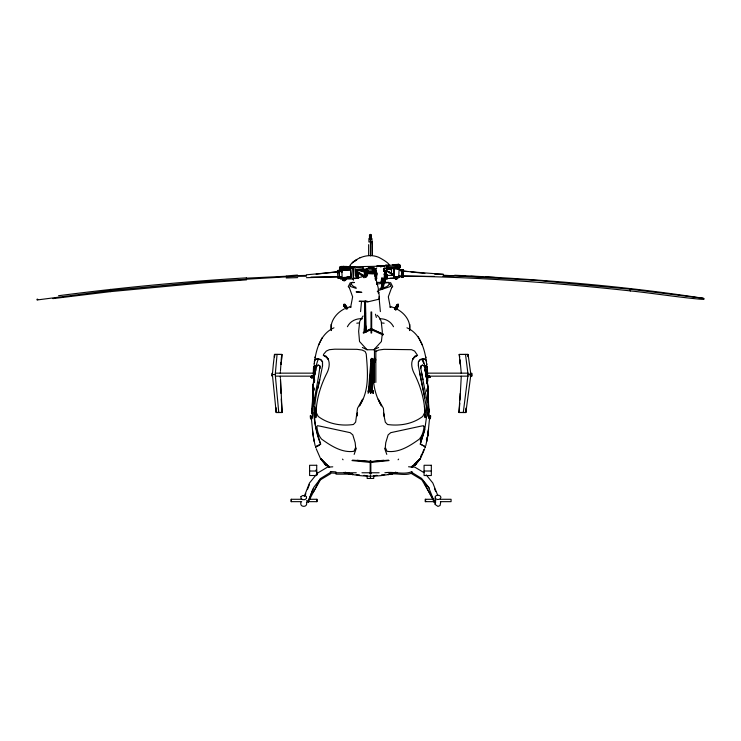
<?xml version="1.0" encoding="UTF-8"?>
<svg xmlns="http://www.w3.org/2000/svg" width="741" height="741" viewBox="0 0 741 741"><rect width="100%" height="100%" fill="white"/><g stroke="black" fill="none" stroke-linecap="round" stroke-linejoin="round"><path stroke-width="1.11" d="M271.873 373.288L271.873 376.03L271.864 375.465M340.49 268.446L340.814 270.132L350.623 269.881L351.002 277.838L340.786 278.088L340.786 278.94L353.355 278.977L353.003 267.362L342.24 267.89L340.49 268.446L340.814 270.132M342.499 279.811L342.499 278.959L345.639 278.968L345.862 279.811L342.722 280.089L345.862 279.811M344.13 268.446L344.093 267.594L342.722 267.594C343.083 269.715 344.991 267.714 343.722 266.454L340.212 267.01L339.637 268.14L340.239 270.697L341.684 271.697M344.12 280.089L344.12 279.237L342.499 278.959M343.5 279.811L344.871 279.811L344.871 280.663L343.5 279.811L343.694 280.663L344.871 280.663L344.269 279.811M345.639 279.82L345.639 278.968M357.079 272.003L357.079 273.846L356.986 272.003M368.527 271.845L368.527 270.993L367.508 270.428L355.884 269.298L375.381 269.066L375.594 271.586C376.391 272.355 359.848 271.345 367.629 270.965M370.463 240.575L370.463 255.904M372.39 269.316L374.381 269.316L374.381 270.169L372.417 270.159L372.417 269.307M372.278 255.552L372.278 245.428M372.992 268.177L372.992 269.316L373.001 268.177L373.788 268.177L376.206 271.011L375.159 273.577L376.391 272.438M376.002 271.011L374.826 268.742L375.613 269.881L374.02 268.168L373.195 267.89L374.02 268.168L373.399 267.89L373.223 268.492L373.131 267.621L373.223 268.492M374.381 270.169L374.381 269.316M393.841 267.742L393.823 275.698L393.434 274.272L391.47 273.42L391.48 269.724L386.487 269.113L386.487 268.548L394.017 267.464L399.26 267.482L399.26 268.335L394.008 268.881M394.462 277.43L394.462 278.283L396.611 278.292L396.796 279.144L395.425 279.135L395.425 278.283M397 265.797L395.435 265.787L395.425 266.64L397.037 266.64L397 265.797L396.027 266.075L395.842 264.648L396.046 266.075L397 265.797L397.037 266.64M396.222 279.144L396.222 278.292M395.425 279.135L396.796 279.144L396.592 278.005M397.602 277.44L396.046 277.718L396.046 278.283L397.602 278.292L397.565 277.162M399.436 277.43L399.316 275.754L399.436 277.43L397.685 277.995L390.035 278.245M470.165 376.048L471.813 376.048L471.813 375.483L470.165 375.492M312.22 408.986L313.202 386.357L315.101 367.823L315.138 365.952L314.508 365.73L313.545 367.267L313.248 377.78M341.777 269.863L342.166 277.569L351.317 277.014L350.632 269.344L341.777 269.863L339.248 271.697L339.304 275.995L339.443 276.838L342.166 277.569M356.291 271.076L356.856 277.968M365.387 276.986L365.406 271.021M418.452 366.054L418.452 361.738L420.323 359.459L424.871 359.089L426.149 360.107L426.603 361.617M355.347 276.143L354.883 266.779M391.47 273.42C388.553 271.289 387.006 270.613 383.958 271.373C381.717 267.353 387.256 269.335 386.774 266.621L398.945 266.936L399.26 267.482M343.148 266.454L343.139 267.871L343.129 266.454C367.24 267.779 344.398 265.991 340.212 267.01M312.906 401.603L313.054 384.514M357.079 275.55C354.661 276.115 357.366 267.214 356.486 275.55L357.847 275.559L357.282 272.142L356.699 272.142M364.313 270.15L364.452 276.967M386.922 278.236L386.959 274.541L387.135 278.514L394.193 278.255L394.017 267.464L386.746 267.723M316.009 412.172C316.694 398.325 320.807 384.959 327.133 372.667C329.689 367.36 330.968 358.857 324.447 355.912L326.188 356.199L328.198 359.126L326.179 356.893L323.345 355.43L323.585 354.318L326.318 351.077L329.347 349.687L334.775 349.187L357.005 349.326L362.099 350.03L365.137 351.484L366.239 353.966C367.693 371.676 369.657 390.34 359.459 405.957L362.701 399.167L357.523 408.272L355.634 422.138L353.42 424.5C341.184 426.214 328.198 424.028 318.213 416.433L316.009 412.126L316.527 406.522M365.017 301.179L364.303 330.375M312.035 413.432C312.869 397.593 311.998 380.976 316.842 365.795L318.537 365.1L319.945 365.943C318.037 383.542 313.072 401.131 311.887 418.915L311.331 419.239M402.965 276.06L402.947 277.495L401.39 277.254L401.65 270.715L399.167 268.881L394.74 268.622M401.641 273.299L401.817 269.585L403.53 269.826L403.317 271.234L407.698 271.577M398.408 304.347L398.334 306.302L395.805 309.979L394.842 308.247L397.408 304.347L398.408 304.347L398.334 306.302L397.426 305.866L397.38 304.57L398.417 304.347L395.314 309.117L396.898 306.681M403.178 269.798L402.947 277.495M375.576 279.542L375.502 271.03M376.873 277.931L377.002 278.227M312.035 413.358L312.118 409.977M353.003 268.501L353.077 266.501L353.476 280.135L353.198 279.005M315.972 413.571L315.851 417.665L316.305 406.865M375.002 276.773L375.233 273.892L366.99 273.614L366.406 276.171M401.668 271.864L399.167 268.881L398.732 276.865L394.203 276.588M313.462 373.084L313.536 367.341L314.499 365.813L315.12 366.026L314.647 371.667M314.249 363.414L314.786 360.107L316.055 359.089L320.603 359.459L322.52 361.664L322.539 366.017M429.4 419.869L427.807 435.958L425.779 445.721M274.948 354.42L274.448 356.958L274.494 354.448L281.96 354.457L281.126 364.331L281.96 354.457L275.152 354.43L274.494 354.448L273.318 364.442L272.392 374.538L276.189 412.505L282.136 412.496L280.524 379.197M374.122 367.036C371.945 380.652 374.492 394.119 381.467 405.957M374.455 359.496L374.566 356.856M314.517 407.142C312.572 419.906 317.009 432.133 320.603 444.035L315.916 446.61L315.962 447.527M425.732 357.366C423.565 345.658 418.721 332.829 406.948 327.809M385.718 273.938L385.866 271.169M461.273 376.28L459.985 400.047M313.619 377.502L313.823 373.723M409.504 330.18C411.44 318.945 401.103 309.321 390.915 306.755M459.809 403.336L458.966 412.496L465.867 412.505L470.878 374.538L468.108 354.448L459.198 354.457L460.291 364.331L459.994 360.107M371.445 391.628L373.779 361.2L374.464 361.617L372.001 390.942L371.445 391.628L370.759 390.942L371.723 377.104L373.094 361.617L373.779 361.2M409.69 330.588L409.819 324.428M314.156 365.017L314.267 363.331M313.638 390.683L313.841 387.441M306.413 277.69L337.85 276.801L337.47 270.53L339.183 270.289L339.211 271.725L340.999 270.196M460.18 393.471L458.966 412.496L465.867 412.505L466.33 407.754L465.394 412.533M313.721 390.007L313.832 388.238M280.274 373.473L280.394 371.75M313.693 390.887L313.841 388.747M337.739 272.531L337.794 271.66L316.138 274.179M372.408 359.422L369.805 390.942L369.12 391.628L368.434 390.942L370.935 360.496M368.434 390.942L369.12 390.396L371.621 359.95M369.342 388.404L369.564 385.181M280.469 370.685L281.061 362.219M281.21 360.107L281.432 356.94M386.515 271.382L386.487 268.548M312.915 412.468L312.628 416.488L311.331 419.156M366.008 276.171L366.786 272.466L375.622 272.484L376.02 275.013M366.184 275.958L366.563 272.253L375.622 272.484M278.764 412.533L275.244 374.538L277.069 354.42M314.369 381.152L314.564 379.077M371.528 362.164L371.723 359.969M340.786 278.088L340.869 277.264L340.786 278.94M361.515 301.485L360.571 311.609M420.758 368.36L420.981 365.943L422.389 365.1L424.084 365.795C429.308 381.847 427.705 399.39 429.234 416.081M314.341 382.273L314.536 380.244M370.074 377.651L370.287 375.428M370.824 369.87L371.037 367.647M372.269 377.651L372.482 375.428M373.019 369.87L373.232 367.647M300.976 502.278C299.142 507.705 308.312 507.705 306.478 502.278M314.397 382.486L314.601 380.439M364.072 332.051L364.757 325.697M314.999 374.853L315.351 371.667M427.807 435.958L428.539 429.345L426.733 441.673M375.418 277.949L375.205 273.651M435.199 502.157L435.199 504.528L437.95 506.409L440.071 505.529L440.7 502.157M381.485 282.256L381.967 278.144M382.097 282.256L382.578 278.134M381.485 286.721L383.171 278.144M384.338 274.791L384.746 271.382L385.922 271.382L385.515 274.791L384.134 274.791L384.922 271.382L385.922 271.382M384.533 273.938L384.987 271.169L383.532 282.173L381.624 289.027M385.44 276.004L384.69 282.182L382.717 289.027M465.515 354.42L468.053 374.538L463.282 412.533M380.893 334.024L371.334 329.643L371.445 328.745L382.921 334.024L382.81 334.932L382.921 334.024M366.573 275.958L366.767 274.531M313.332 406.364L314.508 397.695M314.906 359.237C316.852 346.908 321.613 333.154 333.987 327.809M381.096 282.256L381.68 278.134M381.3 282.256L381.893 278.134M392.702 264.926L399.751 264.954L396.63 264.648L396.435 266.075L396.62 264.657L398.778 264.38L399.751 264.954L400.316 266.945M384.125 282.173L385.774 271.169M384.894 282.182L385.959 271.169M315.203 357.366L315.249 356.791M401.39 277.254L401.613 275.856M424.75 429.697L420.323 444.035L425.047 446.517L424.973 447.527M426.77 364.97L426.168 360.265L424.899 359.265L422.916 358.885L420.36 359.542L418.452 361.738L418.396 366.017L426.418 407.142L426.788 415.164L424.741 429.66L420.258 444.146L425.019 446.61L425.251 447.323M443.146 275.207L537.734 280.524L630.146 289.212L630.267 290.889C653.395 293.316 676.422 297.011 699.56 299.151C705.265 300.012 705.534 297.993 699.773 297.743C618.679 285.461 536.632 279.033 454.705 275.244M316.5 366.739L316.861 364.776M315.675 371.13L315.953 369.694M426.381 439.765L426.742 437.866M370.759 359.422L371.723 358.32L372.686 358.737L372.686 360.932L371.723 361.2L370.898 360.932L370.759 359.422L372.686 359.422M372.686 360.932L372.816 360.246M372.686 359.144L375.557 359.144L375.557 360.515L374.603 360.515M315.147 357.523L315.258 356.977M314.314 361.738L314.768 360.265L316.027 359.265L318.019 358.885L320.575 359.542L322.474 361.738L322.483 366.054L319.732 379.864C313.656 401.437 311.692 423.194 320.677 444.146L318.426 445.813L315.888 446.517L315.657 447.231M350.613 307.469L352.633 296.817L349.474 288.064M357.505 413.043L356.866 416.127L357.449 413.015M317.824 388.599L319.732 379.864M375.548 270.53L376.697 267.983M352.781 268.223L353.003 267.362M429.771 417.581L429.595 418.276L430.456 417.063L430.289 415.506M381.087 288.953L382.865 282.256M371.352 236.851L370.537 234.36L369.629 236.851M364.572 317.463L365.461 314.193M375.418 279.922L376.002 275.115L375.594 272.531M380.717 289.092L382.68 282.256M367.175 276.134L367.601 274.716L366.99 273.614M420.499 457.679L421.425 454.622M310.47 417.581L310.47 418.628M339.443 268.14L339.823 267.01L339.443 269.557L342.175 272.132L341.017 271.549M398.732 269.215L400.112 266.945L399.547 264.954L398.778 264.38L392.897 264.639M354.152 454.4L356.328 448.24M312.841 489.097L308.228 502.028L320.223 478.89M398.741 268.927L400.112 266.945M422.778 452.427L423.852 449.518M424.76 448.685L420.119 459.272L413.876 465.422L420.193 458.698L416.127 464.357L411.338 467.423M337.85 273.059L337.794 271.66M366.397 273.827L365.739 275.541L366.397 277.051M304.218 496.507L309.479 483.021L317.472 473.147L327.476 467.145L332.783 466.83M305.023 495.729L305.838 493.663M307.45 489.542L309.479 484.392M420.388 440.738L422.314 435.995L420.332 440.802M384.06 266.89L384.292 266.315M331.236 330.588C329.662 321.437 336.525 312.785 344.333 308.904M391.47 288.064L388.321 296.817L390.331 307.469M338.035 276.773L338.053 278.199L339.61 277.958L339.183 270.289M421.425 455.252L422.324 453.372M318.649 344.973L322.344 337.479M315.759 368.008L316.833 365.859L318.51 365.174L319.908 366.008L320.131 368.397M311.841 409.152L311.674 410.366M428.909 409.68L428.567 408.986M428.567 411.06L428.909 410.366L428.567 410.894M429.085 410.366L428.909 412.107M384.866 472.767C393.36 471.257 404.382 475.203 412.079 471.517M389.46 474.147C396.509 472.915 405.79 476.213 412.079 472.897M375.789 351.484L378.827 350.03L383.921 349.326L411.588 349.687L414.617 351.077L417.591 355.43L414.756 356.893L412.728 359.126L414.738 356.199L416.488 355.912C409.968 358.857 411.246 367.36 413.802 372.667C420.11 384.94 424.232 398.288 424.917 412.126L422.713 416.433C412.728 424.028 399.742 426.214 387.506 424.5L385.301 422.138L383.477 413.015L384.06 416.127L383.403 408.272L378.234 399.167L380.994 404.984M375.548 279.014C377.447 276.439 377.354 272.707 375.372 270.206M399.705 268.085L400.307 266.945M350.4 282.516L348.233 286.628L349.206 287.777M313.6 491.783L320.594 479.52M363.127 332.792L371.111 328.745L371.222 329.643L363.572 333.126M344.093 267.594L343.731 266.454M394.657 308.46L395.148 309.33L394.657 308.46L397.408 304.347L397.509 305.866L398.371 306.079L396.176 309.377M375.048 278.755L375.641 277.884L375.233 273.892M352.957 267.621L351.188 267.047M427.492 376.243L429.391 376.298L428.641 377.095L428.039 376.345L428.585 375.548L430.299 377.132L427.057 377.929M378.456 292.982L378.271 288.129L375.752 278.144L375.946 279.061M374.974 273.577L376.382 272.151M347.409 326.725C350.252 321.094 356.291 318.176 362.516 318.787M353.012 266.723C345.13 268.233 354.318 260.471 356.81 259.841L352.234 262.786C359.228 256.618 369.185 253.626 378.151 257.081C379.827 257.673 395.472 266.38 386.098 265.658C372.742 267.01 359.218 265.899 345.936 267.621M311.646 377.956L312.897 376.474L312.359 375.668L310.72 377.132L311.646 377.956L313.906 378.021M383.903 460.244L370.407 461.587L371.195 462.375L371.75 461.699L388.627 460.124M398.074 459.791L398.63 459.114M339.952 271.827L341.203 270.335M367.74 271.021L365.582 274.985L366.11 276.708M313.915 377.308L310.72 377.132L312.359 375.668L314.295 375.678M340.601 266.871L340.212 267.288L340.98 266.732M373.251 268.205L373.788 268.177L373.779 269.316M363.062 315.99L359.728 321.362L358.644 331.246L359.533 341.527L367.073 349.752L373.853 349.752L378.586 347.455M366.721 272.975L368.092 271.549M378.262 293.019L378.846 292.426L378.456 291.584L377.28 291.306L378.846 292.426L379.392 297.474L379.383 298.799L378.105 299.401L367.592 301.92L359.144 301.272L366.61 301.05L367.99 301.643M312.017 411.755L312.193 411.236M310.646 415.506L310.646 418.452L311.34 418.628M351.956 460.578L369.842 462.375L370.63 461.587L357.134 460.244M428.743 412.107L428.743 411.236M338.053 278.199L339.61 277.958M414.219 464.348L419.628 459.022M365.526 269.613L369.064 267.631L371.417 267.64M312.183 377.113L312.897 376.474M391.739 287.777L392.73 286.711L390.544 282.516M349.409 266.473L350.632 266.186M373.853 349.752L381.393 341.527L382.087 335.654L382.291 331.246L381.198 321.362L379.225 317.426L377.197 315.268M370.759 390.942L371.445 390.396L372.001 390.942M343.129 267.594L342.953 268.437M352.503 267.946L353.262 267.39M312.369 408.986L312.017 409.68M371.334 329.643L371.899 329.3L383.254 334.478M320.723 479.64L330.718 473.647L330.347 472.897L335.969 473.267M386.617 266.038L387.793 265.76M412.107 466.033L415.117 464.32M411.968 466.673L416.127 464.357L411.32 467.062M374.974 273.864L375.78 273.012M363.572 332.339L371.111 328.745M373.232 360.793L375.15 360.793L375.15 360.107L373.232 360.107L373.232 362.303L373.232 360.107M388.145 474.194L395.638 472.378M388.182 474.657L397.037 472.48C379.762 477.399 361.21 477.399 343.935 472.489M370.63 391.489L369.259 392.045L368.157 391.489M373.094 391.489L371.723 392.045L370.759 391.489M424.862 273.475L403.206 270.956L403.15 276.097C479.103 277.088 554.935 282.71 630.461 290.917L630.146 289.212L703.783 298.382M366.934 268.761L369.101 267.909L373.418 268.492L373.019 268.205M347.177 307.83L350.011 306.755M374.325 361.339L375.289 361.617L375.289 362.303L374.186 362.71L374.186 361.2M401.455 275.856C394.629 277.319 402.752 277.569 401.381 274.985M388.58 265.482L386.811 266.325L386.645 265.75L386.728 267.158M378.308 290.574L391.081 286.267L389.016 282.395L384.449 282.395M360.024 257.664L360.608 257.479M380.494 266.917L382.3 266.343M379.577 288.897L386.552 286.786L388.479 285.266L389.173 283.822L388.58 282.553L376.521 284.127M393.98 472.841L395.99 472.332M397.259 472.462L388.321 474.601M391.378 473.406L395.694 472.36M342.916 268.446L344.093 268.168M391.063 473.518L393.008 473.064M373.529 267.909L374.02 268.455M355.43 278.607L353.364 278.477L361.608 277.023M37.087 299.679L37.217 299.086L37.782 299.318L37.133 299.966L110.539 290.463L202.756 281.802L297.632 276.18L306.385 276.254M386.487 269.113L393.249 268.594M58.539 295.724C120.95 287.628 183.648 281.58 246.466 277.856M340.98 266.445L346.862 266.464M388.386 265.482L398.778 264.38M383.866 266.065L376.9 266.556M52.852 298.623L110.733 291.593L110.39 289.342L110.539 291.621L202.96 282.932L246.577 279.848M377.039 475.37L373.751 475.703L373.723 478.464L367.147 478.464L367.147 475.787L363.887 475.37M381.43 474.916L384.718 474.583M383.968 268.816L386.719 268.548M371.195 462.375L389.071 460.578M306.366 274.818L337.692 271.938M356.782 323.187L359.339 322.956M352.494 460.124L370.63 461.587M353.364 278.477L358.7 278.042M286.295 275.948L297.474 275.059M394.193 276.838L397.695 276.569M346.853 276.949L349.687 276.782M340.619 268.992L353.179 268.464M246.299 278.171L286.128 276.254M442.988 276.328L454.233 275.809M368.527 270.993L375.594 270.734M286.211 277.968L297.678 277.616M377.197 284.192L376.697 284.173M403.53 269.826L401.817 269.585M297.549 275.624L306.255 275.411M427.02 377.178L430.299 377.132L428.585 375.548M310.896 277.078L337.85 276.801M427.038 376.409L429.298 376.391L428.835 377.095L428.039 376.345M356.282 275.55L356.347 271.076M275.244 374.538L272.392 374.538M470.878 374.538L468.053 374.538M369.629 237.074L371.352 237.074M369.472 242.02L368.916 242.02L368.916 238.593L371.973 238.593L371.973 242.02L371.352 242.02M396.592 278.857L396 278.005M343.694 280.663L344.296 280.663M354.217 282.395L351.929 282.395L349.863 286.267L356.254 288.425M376.697 282.395L381.041 282.395M345.973 309.062L344.074 306.302L344 304.347L345 304.347L347.751 308.46M350.011 307.043L351.049 307.043M389.886 307.043L390.915 307.043M372.686 359.83L375.557 359.83M371.037 360.515L372.686 360.515M275.467 373.158L313.6 373.149M426.649 373.149L468.21 373.158M470.165 373.307L471.813 373.307L471.813 376.048M470.165 373.807L471.813 373.807M470.165 374.65L471.813 374.65M275.467 376.141L312.461 376.159M428.928 376.159L468.21 376.141M310.812 417.581L311.34 418.276L311.164 417.581M309.599 471.017L316.722 471.017M424.074 471.017L431.327 471.017M335.969 472.767L356.264 472.767M361.969 472.767L379.123 472.767M370.176 473.74L370.852 473.74M335.969 474.147L352.846 474.147M301.68 499.286L291.102 499.286L291.102 501.657L301.68 501.657M309.016 499.286L316.972 499.286L316.972 501.657L307.895 501.657M433.605 499.286L425.204 499.286L425.204 501.657L434.754 501.657M440.349 499.286L451.074 499.286L451.074 501.657L440.349 501.657M306.598 500.657L308.349 500.777L313.851 487.263L320.723 478.39L330.718 472.267L330.347 471.517L335.969 471.897M435.828 500.657L433.948 500.777L428.576 487.263L421.573 478.39L411.579 472.267M306.598 502.028L308.349 502.028M433.948 502.028L435.828 502.028M376.9 265.769L382.106 266.065M397.037 266.075L395.435 265.787M344.13 267.871L342.722 267.594M374.353 269.891L372.417 270.159M342.379 269.854L350.623 269.881M383.958 271.373L386.682 271.104L393.434 275.411L394.008 278.255M356.078 271.854L357.69 272.142L364.081 277.819M385.82 273.67L386.95 275.393L393.434 275.411M356.291 272.142L356.875 272.142M344.12 279.237L345.676 279.246M434.495 276.43L403.002 276.097M313.508 376.335L311.646 376.308L312.378 377.123M385.7 264.954L389.303 265.195M337.47 270.53L339.063 270.567M410.996 271.827L443.526 274.355M311.628 376.502L313.897 376.558M434.634 274.114L443.285 274.365M366.962 273.373L373.149 273.577M454.872 275.55L465.116 276.041M470.804 276.319L479.909 276.754M485.596 277.023L494.701 277.458M369.185 271.604L373.584 271.827L374.965 273.253M397.009 269.029L399.167 268.881M408.55 466.774L414.83 467.145L423.917 472.601M379.549 318.862C385.431 318.324 390.822 321.566 393.517 326.725M356.514 267.445L362.127 267.871M370.407 461.587L371.75 461.699M381.587 322.956L384.144 323.187M356.217 474.583L359.505 474.916M354.087 282.664L352.132 282.46A30.714 6.502 7.7 0 0 353.892 286.619L355.967 287.425M401.474 277.004L402.632 277.19M340.665 278.394L342.416 278.69M364.1 271.002L357.505 270.15L363.868 271.854M345 304.347L344.982 305.866L344.074 306.302L343.991 304.347L345.028 304.57L347.566 308.247M347.918 473.064L349.872 473.518M352.753 474.657L343.667 472.462M343.898 472.48L352.614 474.601M349.65 473.443L345.287 472.378L352.929 474.249M344.945 472.332L346.945 472.841M357.69 271.854L364.053 275.55L364.09 276.68L357.69 272.142M340.452 276.893L342.268 277.569M373.094 390.674L373.094 393.406L373.094 390.674L372.001 390.257L370.759 390.674L370.759 393.406M424.093 365.859L422.416 365.174L421.027 366.008L420.795 368.397L422.991 379.651M362.34 347.455L367.073 349.752M386.682 270.826L393.434 274.272M329.606 467.062L324.799 464.357L320.733 458.698L327.05 465.422L320.807 459.272L316.175 448.685M325.818 464.32L328.819 466.033M328.958 466.673L324.799 464.357L329.588 467.423M429.595 419.156L428.317 416.414L428.011 412.468M411.579 473.647L421.573 479.64M400.066 269.77L401.752 270.984M360.219 273.855L363.377 276.365M373.094 361.617L373.779 362.164M369.12 390.396L369.805 390.942M321.307 459.022L327.485 465.107M429.595 418.628L430.289 418.452L430.113 417.581M435.199 498.156C436.542 500.24 440.571 499.962 440.951 497.285C440.413 494.71 436.532 494.488 435.199 496.535L435.199 504.408M703.218 298.614L703.867 299.262M373.584 271.827L374.668 273.04M429.196 488.013L421.703 479.52L434.828 502.028M374.427 268.742L376.196 271.021L374.02 268.168M373.631 271.299L374.807 272.707M369.277 461.699L369.842 462.375M342.509 459.114L343.074 459.791M384.885 271.678L383.736 268.826M426.279 474.935L432.827 483.021L437.764 495.47M371.445 328.745L371.899 329.3M383.931 271.095L385.264 272.818M318.945 359.737L318.324 358.876C312.443 374.705 313.008 392.434 312.294 409.189M344.037 306.079L345.686 308.552M312.369 410.894L312.017 410.366L312.369 411.06M343.991 304.347L347.094 309.117L345.51 306.681M394.842 308.247L395.805 309.979M424.621 483.854L434.198 502.028L433.429 499.879M418.183 336.683L422.277 344.973M429.085 409.152L429.261 410.366M311.841 410.366L312.017 412.107M423.75 363.294L421.981 359.737L422.602 358.876C427.946 372.482 427.529 387.802 428.557 402.298M434.476 488.514L435.708 491.607M384.598 448.24L386.783 454.4M350.623 276.736L351.002 277.838M344.056 278.968L344.25 279.533M430.456 417.581L430.456 418.628M375.233 274.114L375.761 275.847M363.062 267.955L362.71 267.381L363.349 268.511M375.465 314.193L376.354 317.463M426.686 367.267L426.455 366.406L426.686 367.341M467.627 354.42L468.284 356.958L468.108 354.448L459.198 354.457L459.772 356.94M376.511 271.919L377.095 274.198M316.101 469.896L317.241 474.583M311.526 419.869L313.119 435.958L315.157 445.721M399.26 268.335L398.945 266.936M342.537 279.237L342.722 280.089M353.179 278.162L353.355 278.977M421.536 372.797L426.427 397.695L428.317 416.414L429.595 419.239L429.354 416.868M419.563 372.186L425.01 397.991M357.477 272.003L358.422 277.977M425.667 356.977L425.779 357.523M424.871 370L425.269 372.038M424.982 369.694L425.251 371.13M314.203 441.673L312.517 430.447M375.594 278.718L375.743 279.552M365.165 269.316L365.554 277.514M384.681 265.741L384.764 267.149M338.155 276.495L338.368 277.894M276.643 412.533L275.93 407.754L276.189 412.505L282.136 412.496L281.228 398.945M425.677 356.791L426.029 359.237M358.051 273.855L358.625 277.977M356.486 273.846L357.069 277.968M425.695 375.205L425.982 377.326M425.658 374.131L425.899 375.937M427.779 381.152L427.39 367.267L426.418 365.73L425.797 365.952L425.816 367.786L427.724 386.357L428.715 408.949M357.866 273.846L358.348 277.968M425.705 372.732L426.047 375.909M426.825 378.382L427.64 386.589M384.987 275.671L385.163 277.375M380.374 311.609L378.994 296.817M460.068 360.107L461.3 373.473M424.398 406.522L424.917 412.172M375.15 360.107L375.289 362.303M426.464 380.114L426.742 383.236M386.95 275.393L386.848 279.385L386.774 278.264M365.711 325.697L366.267 332.051M366.174 331.496L365.452 301.179M355.93 276.143L355.726 269.613M429.419 417.785L429.548 419.443M355.884 269.298L356.125 272.132M372.278 244.752L372.056 241.649L372.278 255.284M427.159 389.812L427.307 391.97M427.205 390.007L427.344 392.063M427.159 388.525L427.362 391.776M426.677 363.414L426.779 365.017M427.168 374.677L427.307 377.502M331.116 324.428L331.422 330.18M427.159 372.677L427.492 380.726M386.978 275.106L387.135 278.514M424.63 406.865L425.084 417.665L424.964 413.571M280.459 380.3L280.996 393.471M280.293 376.28L280.376 378.225M427.316 377.493L427.409 381.643M337.822 270.502L337.859 271.938M427.353 369.74L427.39 367.341L426.436 365.813L425.806 366.026L425.834 367.823M375.381 269.066L375.548 279.866M427.928 389.775L428.039 402.687M430.632 415.682L430.632 417.239M428.743 409.847L428.743 410.366M425.575 499.286L425.575 501.657M375.835 350.373L375.835 382.449M375.557 359.144L375.557 360.515M374.464 350.373L374.464 359.663M374.464 361.83L374.464 382.449M371.723 359.691L371.723 361.2M371.676 333.015L371.676 311.98L371 311.98L371 333.015M371.408 238.574L371.408 235.008L369.49 235.008L369.49 238.574M371.352 236.787L371.352 239.223M371.056 235.008L371.056 238.574M370.898 360.246L370.898 360.932M370.852 460.578L370.852 473.851M370.63 393.406L370.63 390.674L369.389 390.257L368.157 390.674L368.157 393.406M370.472 235.008L370.472 238.574M370.417 238.593L370.417 240.881M370.435 475.787L370.435 478.464M370.176 460.578L370.176 473.851M369.889 235.008L369.889 238.574M369.629 236.787L369.629 239.223M368.647 244.65L368.647 255.552M365.165 301.318L365.165 331.699M316.852 499.286L316.852 501.657M312.193 409.847L312.193 410.366M310.294 415.682L310.294 417.239M291.352 499.286L291.352 501.657M385.524 271.382L385.904 274.8L385.524 271.382M313.767 372.677L313.536 377.364L313.767 372.677M424.028 426.464C423.732 430.938 422.398 435.541 419.462 439.024C410.153 445.73 398.936 453.103 386.978 451.306L385.292 447.425L385.746 442.72L388.127 434.893L390.739 432.67L420.888 426.158L423.537 425.705L424.028 426.464M311.581 416.961L311.377 419.443L311.581 416.961M630.61 288.638L630.461 289.759L630.61 288.638M300.976 496.655L300.976 498.406L302.606 499.656L304.847 499.656L306.478 498.406L306.478 496.655L304.847 495.534L302.606 495.534L300.976 496.655M355.643 447.425L353.948 451.306C341.99 453.103 330.782 445.73 321.464 439.024C318.537 435.541 317.204 430.938 316.907 426.464L317.389 425.705L320.047 426.158L350.197 432.67L352.809 434.893L355.18 442.72L355.643 447.425M365.582 313.11L364.896 312.961L365.582 313.11M316.722 465.274L309.599 465.274L309.599 475.518L316.722 475.518L316.722 465.274M431.327 465.274L424.074 465.274L424.074 475.518L431.327 475.518L431.327 465.274M361.673 292.315L356.097 291.871L361.719 292.325M400.131 265.806L399.547 264.954L400.121 265.806"/></g></svg>
